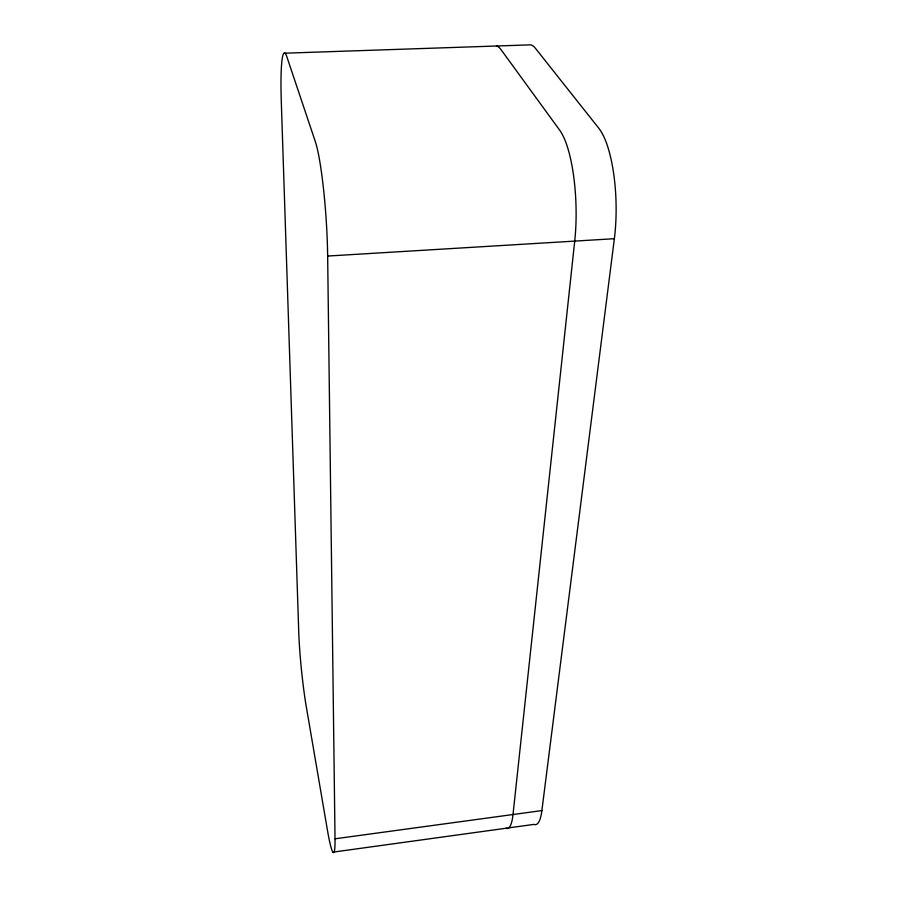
<?xml version="1.0" encoding="UTF-8"?>
<svg xmlns="http://www.w3.org/2000/svg" width="897" height="897" viewBox="0 0 897 897"><rect width="100%" height="100%" fill="white"/><g stroke="black" fill="none" stroke-linecap="round" stroke-linejoin="round"><path stroke-width="1.35" d="M332.933 852.15L533.984 824.388A59 12.984 81.9 0 0 541.878 810.585L614.367 238.703A80.371 24.387 88.5 0 0 598.871 128.338L535.509 48.404A71.547 18.456 89 0 0 530.609 44.85L284.898 53.192M335.03 838.796L327.652 256.049A83.32 8.992 86.1 0 0 315.206 141.255L286.917 56.971A73.857 6.739 86.2 0 0 281.322 102.247L298.757 632.475A53.932 3.902 84.3 0 0 306.213 706.253L327.439 830.218A60.592 4.687 83.8 0 0 335.03 838.796L541.878 810.585M327.652 256.049L614.367 238.703M496.467 46.005A71.861 16.875 88.6 0 1 500.986 49.593L559.638 130.121A80.775 22.324 88.2 0 1 574.719 241.102L513.006 814.521A59.224 11.852 82.2 0 1 505.908 828.267"/></g></svg>
